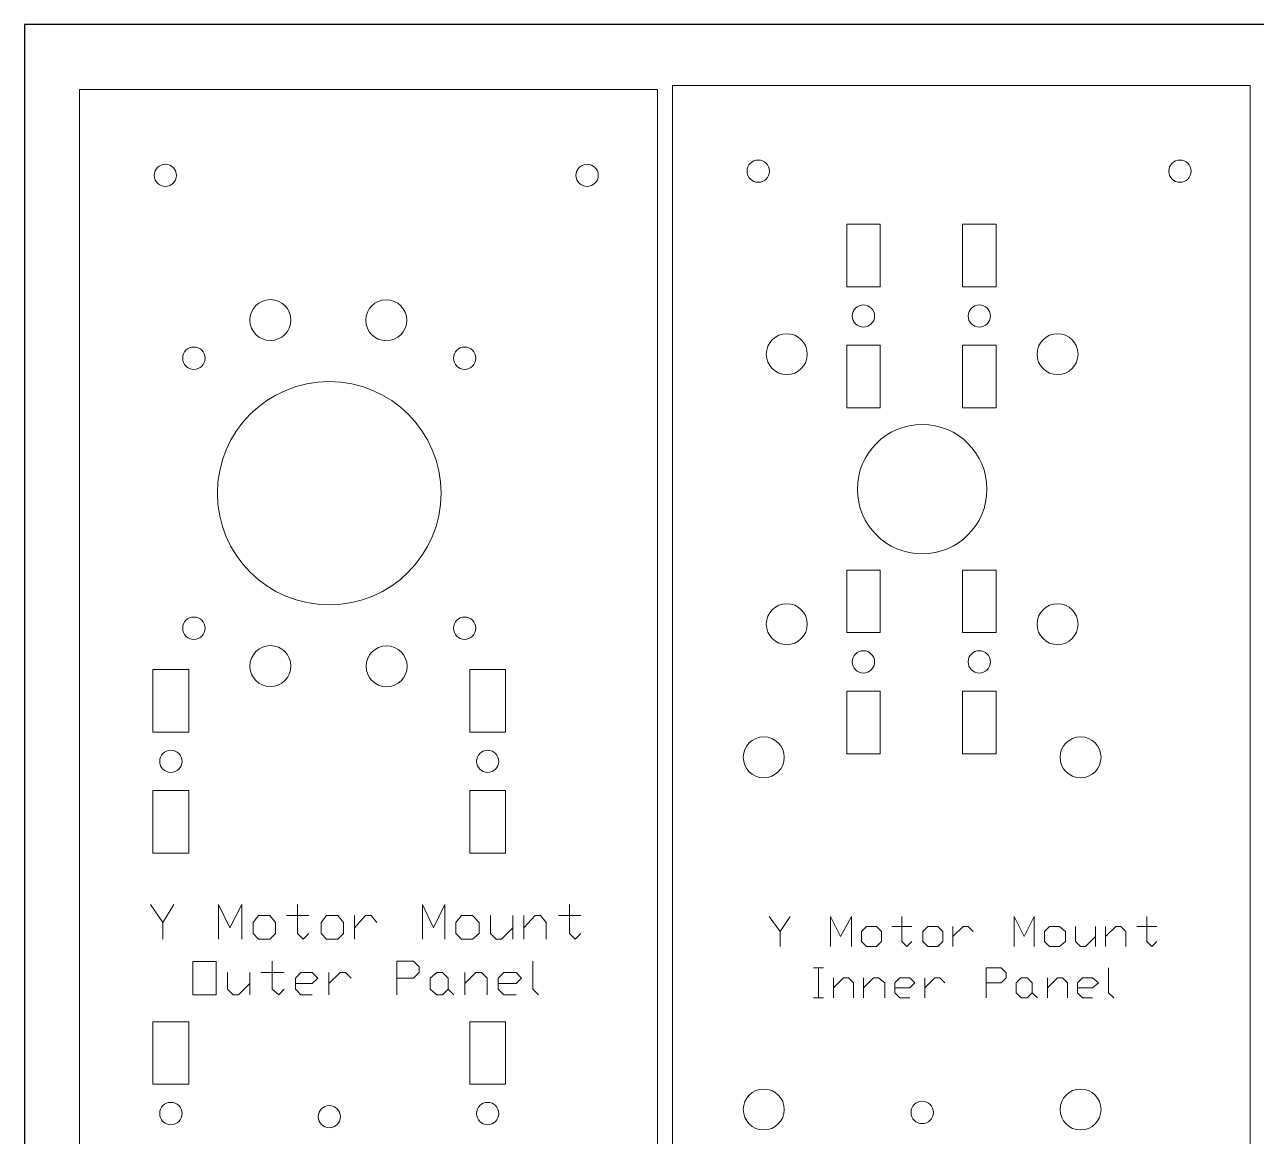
# Model space of a CAD drawing. Header units: inches. Extents: x -5.1 to 31.7, y -4.1 to 16.1.
# Drawn here: x -0.01 to 8.25, y 8.67 to 16.13 of the extents above; entities that cross this region are included whole.
import ezdxf

# ---------------------------------------------------------------- set-up
doc = ezdxf.new("R2010")
doc.units = ezdxf.units.IN
doc.header["$MEASUREMENT"] = 0
doc.layers.get('0').update_dxf_attribs({"linetype": 'CONTINUOUS', "true_color": 0xffffff})
doc.layers.add('CUT_SHEET_1', color=179, linetype='CONTINUOUS', true_color=0x131326)

# ---------------------------------------------------------------- blocks, each defined once
blk = doc.blocks.new('BORDER')
for p, q in [((24, 0), (0, 0)), ((0, 0), (0, -12))]:
    blk.add_line(p, q)

msp = doc.modelspace()

# ---------------------------------------------------------------- linework, layer by layer
at = {"layer": 'CUT_SHEET_1', "color": 3, "lineweight": 15, "true_color": 0x00ff00}
for p, q in [((0.3612, 5.2044), (0.3612, 15.6911)), ((0.3612, 15.6911), (4.2322, 15.6911)), ((4.2322, 15.6911), (4.2322, 5.2044)), ((4.3336, 5.2329), (4.3335, 15.7181)), ((4.3335, 15.7181), (8.2046, 15.7181)), ((8.2046, 15.7181), (8.2046, 5.2329))]:
    msp.add_line(p, q, dxfattribs=at)
at = {"layer": 'CUT_SHEET_1', "color": 1, "lineweight": 15, "true_color": 0xff0000}
for p, q in [((0.9358, 15.1914), (0.9358, 15.1914)), ((3.7613, 15.1914), (3.7613, 15.1914)), ((4.9082, 15.2195), (4.9082, 15.2195)), ((7.7337, 15.2195), (7.7336, 15.2195)), ((5.5007, 14.7889), (5.7246, 14.7889)), ((5.5007, 14.37), (5.5007, 14.7889)), ((5.7246, 14.7889), (5.7246, 14.37)), ((6.2773, 14.37), (6.2773, 14.7889)), ((6.2773, 14.7889), (6.5012, 14.7889)), ((6.5012, 14.7889), (6.5012, 14.37)), ((5.7246, 14.37), (5.5007, 14.37)), ((6.5012, 14.37), (6.2773, 14.37)), ((6.3893, 14.2486), (6.3893, 14.2486)), ((1.7767, 14.1463), (1.7767, 14.1463)), ((2.5533, 14.1455), (2.5533, 14.1455)), ((6.3143, 14.1738), (6.3143, 14.1738)), ((6.4642, 14.1737), (6.4642, 14.1738)), ((2.9411, 13.9657), (2.9411, 13.9657)), ((5.5007, 13.9774), (5.7246, 13.9774)), ((5.5007, 13.5586), (5.5007, 13.9774)), ((5.7246, 13.9774), (5.7246, 13.5586)), ((6.2773, 13.5586), (6.2773, 13.9774)), ((6.2773, 13.9774), (6.5012, 13.9774)), ((6.5012, 13.9774), (6.5012, 13.5586)), ((5.2369, 13.918), (5.2369, 13.918)), ((7.0509, 13.918), (7.0509, 13.918)), ((5.7246, 13.5586), (5.5007, 13.5586)), ((6.5012, 13.5586), (6.2773, 13.5586)), ((6.0065, 13.4463), (6.0065, 13.4463)), ((6.4407, 13.013), (6.4407, 13.013)), ((6.0064, 12.5797), (6.0065, 12.5797)), ((5.5007, 12.4704), (5.7246, 12.4704)), ((5.5007, 12.0515), (5.5007, 12.4704)), ((5.7246, 12.4704), (5.7246, 12.0515)), ((6.2773, 12.0515), (6.2773, 12.4704)), ((6.2773, 12.4704), (6.5012, 12.4704)), ((6.5012, 12.4704), (6.5012, 12.0515)), ((1.2021, 12.081), (1.2021, 12.081)), ((5.2369, 12.1081), (5.2369, 12.1081)), ((5.7246, 12.0515), (5.5007, 12.0515)), ((6.5012, 12.0515), (6.2773, 12.0515)), ((7.0509, 12.1081), (7.0509, 12.1081)), ((5.6127, 11.93), (5.6127, 11.93)), ((0.853, 11.8037), (1.0928, 11.8037)), ((0.853, 11.3849), (0.853, 11.8037)), ((1.0928, 11.8037), (1.0928, 11.3849)), ((1.7768, 11.827), (1.7768, 11.827)), ((2.9754, 11.8037), (3.2152, 11.8037)), ((2.9754, 11.3848), (2.9754, 11.8037)), ((3.2152, 11.8037), (3.2152, 11.3848)), ((6.3893, 11.7805), (6.3893, 11.7805)), ((5.5007, 11.6589), (5.7246, 11.6589)), ((5.5007, 11.2401), (5.5007, 11.6589)), ((5.7246, 11.6589), (5.7246, 11.2401)), ((6.2773, 11.2401), (6.2773, 11.659)), ((6.2773, 11.659), (6.5012, 11.659)), ((6.5012, 11.659), (6.5012, 11.2401)), ((1.0928, 11.3849), (0.853, 11.3849)), ((3.2152, 11.3848), (2.9754, 11.3848)), ((0.9729, 11.2634), (0.9729, 11.2634)), ((3.0953, 11.2634), (3.0953, 11.2634)), ((5.7246, 11.2401), (5.5007, 11.2401)), ((6.5012, 11.2401), (6.2773, 11.2401)), ((5.0827, 11.2156), (5.0827, 11.2156)), ((0.853, 10.9923), (1.0928, 10.9923)), ((0.853, 10.5734), (0.853, 10.9923)), ((1.0928, 10.9923), (1.0928, 10.5734)), ((2.9754, 10.9922), (3.2152, 10.9922)), ((2.9754, 10.5734), (2.9754, 10.9922)), ((3.2152, 10.9922), (3.2152, 10.5734)), ((1.0928, 10.5734), (0.853, 10.5734)), ((3.2152, 10.5734), (2.9754, 10.5734)), ((0.853, 9.4433), (1.0928, 9.4433)), ((0.853, 9.0244), (0.853, 9.4433)), ((1.0928, 9.4433), (1.0928, 9.0244)), ((2.9754, 9.4432), (3.2152, 9.4432)), ((2.9754, 9.0244), (2.9754, 9.4432)), ((3.2152, 9.4432), (3.2152, 9.0244)), ((1.0928, 9.0244), (0.853, 9.0244)), ((3.2152, 9.0244), (2.9754, 9.0244)), ((0.9729, 8.9029), (0.9729, 8.9029)), ((3.0953, 8.9029), (3.0953, 8.9029)), ((5.0827, 8.8551), (5.0827, 8.8551)), ((6.0069, 8.9102), (6.0069, 8.9102)), ((7.2051, 8.8551), (7.2051, 8.8551)), ((1.9596, 8.8072), (1.9596, 8.8072)), ((1.9596, 8.8069), (1.9596, 8.8069))]:
    msp.add_line(p, q, dxfattribs=at)
at = {"layer": 'CUT_SHEET_1', "color": 7, "lineweight": 15, "true_color": 0xffffff}
for p, q in [((0.8366, 10.2289), (0.9188, 10.1095)), ((0.9188, 10.1095), (0.9934, 10.2289)), ((1.2921, 9.9974), (1.2921, 10.2289)), ((1.2921, 10.2289), (1.3668, 10.0721)), ((1.3668, 10.0721), (1.4489, 10.2289)), ((1.4489, 10.2289), (1.4489, 9.9974)), ((1.5236, 10.1095), (1.5609, 10.1543)), ((1.5609, 10.1543), (1.6355, 10.1543)), ((1.6355, 10.1543), (1.6729, 10.1095)), ((1.7476, 10.1543), (1.8969, 10.1543)), ((1.8222, 10.2289), (1.8222, 10.0348)), ((1.9791, 10.1095), (2.0164, 10.1543)), ((2.0164, 10.1543), (2.091, 10.1543)), ((2.091, 10.1543), (2.1284, 10.1095)), ((2.203, 10.0721), (2.2777, 10.1543)), ((2.203, 9.9974), (2.203, 10.1543)), ((2.2777, 10.1543), (2.315, 10.1543)), ((2.315, 10.1543), (2.3524, 10.1095)), ((2.6585, 9.9974), (2.6585, 10.2289)), ((2.6585, 10.2289), (2.7332, 10.0721)), ((2.7332, 10.0721), (2.8078, 10.2289)), ((2.8078, 10.2289), (2.8078, 9.9974)), ((2.8825, 10.1095), (2.9199, 10.1543)), ((2.9199, 10.1543), (2.9945, 10.1543)), ((2.9945, 10.1543), (3.0393, 10.1095)), ((3.114, 10.1543), (3.114, 10.0348)), ((3.2633, 10.1543), (3.2633, 9.9974)), ((3.338, 10.0721), (3.4127, 10.1543)), ((3.338, 9.9974), (3.338, 10.1543)), ((3.4127, 10.1543), (3.45, 10.1543)), ((3.45, 10.1543), (3.4873, 10.1095)), ((3.5695, 10.1543), (3.7188, 10.1543)), ((3.6441, 10.2289), (3.6441, 10.0348)), ((0.9188, 10.1095), (0.9188, 9.9974)), ((1.5236, 10.0348), (1.5236, 10.1095)), ((1.6729, 10.1095), (1.6729, 10.0348)), ((1.9791, 10.0348), (1.9791, 10.1095)), ((2.1284, 10.1095), (2.1284, 10.0348)), ((2.8825, 10.0348), (2.8825, 10.1095)), ((3.0393, 10.1095), (3.0393, 10.0348)), ((3.1887, 9.9974), (3.2633, 10.0721)), ((3.4873, 10.1095), (3.4873, 9.9974)), ((4.9813, 10.1485), (5.0553, 10.0475)), ((5.0553, 10.0475), (5.1226, 10.1485)), ((5.3918, 9.9466), (5.3918, 10.1485)), ((5.3918, 10.1485), (5.4591, 10.0139)), ((5.4591, 10.0139), (5.5331, 10.1485)), ((5.5331, 10.1485), (5.5331, 9.9466)), ((5.6004, 10.0475), (5.634, 10.0812)), ((5.634, 10.0812), (5.7013, 10.0812)), ((5.7013, 10.0812), (5.735, 10.0475)), ((5.8023, 10.0812), (5.9369, 10.0812)), ((5.8696, 10.1485), (5.8696, 9.9802)), ((6.0109, 10.0475), (6.0445, 10.0812)), ((6.0445, 10.0812), (6.1118, 10.0812)), ((6.1118, 10.0812), (6.1455, 10.0475)), ((6.2128, 10.0139), (6.2801, 10.0812)), ((6.2128, 9.9466), (6.2128, 10.0812)), ((6.2801, 10.0812), (6.3137, 10.0812)), ((6.3137, 10.0812), (6.3474, 10.0475)), ((6.6233, 9.9466), (6.6233, 10.1485)), ((6.6233, 10.1485), (6.6906, 10.0139)), ((6.6906, 10.0139), (6.7579, 10.1485)), ((6.7579, 10.1485), (6.7579, 9.9466)), ((6.8252, 10.0475), (6.8589, 10.0812)), ((6.8589, 10.0812), (6.9261, 10.0812)), ((6.9261, 10.0812), (6.9665, 10.0475)), ((7.0338, 10.0812), (7.0338, 9.9802)), ((7.1684, 10.0812), (7.1684, 9.9466)), ((7.2357, 10.0139), (7.303, 10.0812)), ((7.2357, 9.9466), (7.2357, 10.0812)), ((7.303, 10.0812), (7.3366, 10.0812)), ((7.3366, 10.0812), (7.3703, 10.0475)), ((7.4443, 10.0812), (7.5789, 10.0812)), ((7.5116, 10.1485), (7.5116, 9.9802)), ((1.5609, 9.9974), (1.5236, 10.0348)), ((1.6355, 9.9974), (1.5609, 9.9974)), ((1.6729, 10.0348), (1.6355, 9.9974)), ((1.8222, 10.0348), (1.8596, 9.9974)), ((1.8596, 9.9974), (1.8969, 10.0348)), ((2.0164, 9.9974), (1.9791, 10.0348)), ((2.091, 9.9974), (2.0164, 9.9974)), ((2.1284, 10.0348), (2.091, 9.9974)), ((2.9199, 9.9974), (2.8825, 10.0348)), ((2.9945, 9.9974), (2.9199, 9.9974)), ((3.0393, 10.0348), (2.9945, 9.9974)), ((3.114, 10.0348), (3.1513, 9.9974)), ((3.1513, 9.9974), (3.1887, 9.9974)), ((3.6441, 10.0348), (3.6815, 9.9974)), ((3.6815, 9.9974), (3.7188, 10.0348)), ((5.0553, 10.0475), (5.0553, 9.9466)), ((5.6004, 9.9802), (5.6004, 10.0475)), ((5.735, 10.0475), (5.735, 9.9802)), ((6.0109, 9.9802), (6.0109, 10.0475)), ((6.1455, 10.0475), (6.1455, 9.9802)), ((6.8252, 9.9802), (6.8252, 10.0475)), ((6.9665, 10.0475), (6.9665, 9.9802)), ((7.1011, 9.9466), (7.1684, 10.0139)), ((7.3703, 10.0475), (7.3703, 9.9466)), ((5.634, 9.9466), (5.6004, 9.9802)), ((5.7013, 9.9466), (5.634, 9.9466)), ((5.735, 9.9802), (5.7013, 9.9466)), ((5.8696, 9.9802), (5.9032, 9.9466)), ((5.9032, 9.9466), (5.9369, 9.9802)), ((6.0445, 9.9466), (6.0109, 9.9802)), ((6.1118, 9.9466), (6.0445, 9.9466)), ((6.1455, 9.9802), (6.1118, 9.9466)), ((6.8589, 9.9466), (6.8252, 9.9802)), ((6.9261, 9.9466), (6.8589, 9.9466)), ((6.9665, 9.9802), (6.9261, 9.9466)), ((7.0338, 9.9802), (7.0675, 9.9466)), ((7.0675, 9.9466), (7.1011, 9.9466)), ((7.5116, 9.9802), (7.5452, 9.9466)), ((7.5452, 9.9466), (7.5789, 9.9802)), ((1.1204, 9.8481), (1.2772, 9.8481)), ((1.1204, 9.6241), (1.1204, 9.8481)), ((1.2772, 9.8481), (1.2772, 9.6241)), ((1.6505, 9.8482), (1.6505, 9.6615)), ((2.4868, 9.6241), (2.4868, 9.8482)), ((2.4868, 9.8482), (2.5988, 9.8482)), ((2.5988, 9.8482), (2.6361, 9.8108)), ((3.3978, 9.8482), (3.3978, 9.6615)), ((1.3518, 9.7735), (1.3518, 9.6615)), ((1.5011, 9.7735), (1.5011, 9.6241)), ((1.5758, 9.7735), (1.7327, 9.7735)), ((1.8446, 9.7735), (1.8073, 9.7361)), ((1.9193, 9.7735), (1.8446, 9.7735)), ((1.9567, 9.7361), (1.9193, 9.7735)), ((2.0313, 9.6988), (2.106, 9.7735)), ((2.0313, 9.6241), (2.0313, 9.7735)), ((2.106, 9.7735), (2.1433, 9.7735)), ((2.1433, 9.7735), (2.1806, 9.7361)), ((2.6361, 9.7735), (2.5988, 9.7361)), ((2.6361, 9.8108), (2.6361, 9.7735)), ((2.7108, 9.7361), (2.7556, 9.7735)), ((2.7556, 9.7735), (2.7929, 9.7735)), ((2.7929, 9.7735), (2.8303, 9.7361)), ((2.9422, 9.6988), (3.0169, 9.7735)), ((2.9422, 9.6241), (2.9422, 9.7735)), ((3.0169, 9.7735), (3.0542, 9.7735)), ((3.0542, 9.7735), (3.0916, 9.7361)), ((3.2036, 9.7735), (3.1663, 9.7361)), ((3.2858, 9.7735), (3.2036, 9.7735)), ((3.3231, 9.7361), (3.2858, 9.7735)), ((5.2773, 9.8053), (5.3447, 9.8053)), ((5.311, 9.8053), (5.311, 9.6034)), ((6.4349, 9.6034), (6.4349, 9.8053)), ((6.4349, 9.8053), (6.5358, 9.8053)), ((6.5358, 9.8053), (6.5695, 9.7716)), ((6.5695, 9.7716), (6.5695, 9.738)), ((7.2559, 9.8053), (7.2559, 9.637)), ((1.3518, 9.6615), (1.3891, 9.6241)), ((1.4265, 9.6241), (1.5011, 9.6988)), ((1.6505, 9.6615), (1.6953, 9.6241)), ((1.6953, 9.6241), (1.7327, 9.6615)), ((1.8073, 9.7361), (1.8073, 9.6615)), ((1.8073, 9.6988), (1.9193, 9.6988)), ((1.8073, 9.6615), (1.8446, 9.6241)), ((1.9193, 9.6988), (1.9567, 9.7361)), ((2.5988, 9.7361), (2.4868, 9.7361)), ((2.7108, 9.6615), (2.7108, 9.7361)), ((2.7556, 9.6241), (2.7108, 9.6615)), ((2.8303, 9.6615), (2.7929, 9.6241)), ((2.8302, 9.6615), (2.8676, 9.6241)), ((2.8303, 9.7361), (2.8303, 9.6615)), ((3.0916, 9.7361), (3.0916, 9.6241)), ((3.1663, 9.7361), (3.1663, 9.6615)), ((3.1663, 9.6988), (3.2858, 9.6988)), ((3.1663, 9.6615), (3.2036, 9.6241)), ((3.2858, 9.6988), (3.3231, 9.7361)), ((3.3978, 9.6615), (3.4351, 9.6241)), ((5.412, 9.6707), (5.4793, 9.738)), ((5.412, 9.6034), (5.412, 9.738)), ((5.4793, 9.738), (5.5129, 9.738)), ((5.5129, 9.738), (5.5466, 9.7043)), ((5.5466, 9.7043), (5.5466, 9.6034)), ((5.6138, 9.6707), (5.6811, 9.738)), ((5.6138, 9.6034), (5.6138, 9.738)), ((5.6811, 9.738), (5.7148, 9.738)), ((5.7148, 9.738), (5.7552, 9.7043)), ((5.7552, 9.7043), (5.7552, 9.6034)), ((5.8561, 9.738), (5.8225, 9.7043)), ((5.8225, 9.7043), (5.8225, 9.637)), ((5.8225, 9.6707), (5.9234, 9.6707)), ((5.9234, 9.738), (5.8561, 9.738)), ((5.9571, 9.7043), (5.9234, 9.738)), ((5.9234, 9.6707), (5.9571, 9.7043)), ((6.0244, 9.6707), (6.0916, 9.738)), ((6.0244, 9.6034), (6.0244, 9.738)), ((6.0916, 9.738), (6.1253, 9.738)), ((6.1253, 9.738), (6.1589, 9.7043)), ((6.5358, 9.7043), (6.4349, 9.7043)), ((6.5695, 9.738), (6.5358, 9.7043)), ((6.6368, 9.7043), (6.6704, 9.738)), ((6.6368, 9.637), (6.6368, 9.7043)), ((6.6704, 9.738), (6.7108, 9.738)), ((6.7108, 9.738), (6.7445, 9.7043)), ((6.7445, 9.7043), (6.7445, 9.637)), ((6.8454, 9.6707), (6.9127, 9.738)), ((6.8454, 9.6034), (6.8454, 9.738)), ((6.9127, 9.738), (6.9463, 9.738)), ((6.9463, 9.738), (6.9799, 9.7043)), ((6.9799, 9.7043), (6.9799, 9.6034)), ((7.0809, 9.738), (7.0473, 9.7043)), ((7.0473, 9.7043), (7.0473, 9.637)), ((7.0473, 9.6707), (7.1482, 9.6707)), ((7.1482, 9.738), (7.0809, 9.738)), ((7.1886, 9.7043), (7.1482, 9.738)), ((7.1482, 9.6707), (7.1886, 9.7043)), ((1.2772, 9.6241), (1.1204, 9.6241)), ((1.3891, 9.6241), (1.4265, 9.6241)), ((1.8446, 9.6241), (1.9193, 9.6241)), ((2.7929, 9.6241), (2.7556, 9.6241)), ((3.2036, 9.6241), (3.2858, 9.6241)), ((5.2773, 9.6034), (5.3447, 9.6034)), ((5.8225, 9.637), (5.8561, 9.6034)), ((5.8561, 9.6034), (5.9234, 9.6034)), ((6.6704, 9.6034), (6.6368, 9.637)), ((6.7108, 9.6034), (6.6704, 9.6034)), ((6.7445, 9.637), (6.7108, 9.6034)), ((6.7445, 9.637), (6.7781, 9.6034)), ((7.0473, 9.637), (7.0809, 9.6034)), ((7.0809, 9.6034), (7.1482, 9.6034)), ((7.2559, 9.637), (7.2895, 9.6034))]:
    msp.add_line(p, q, dxfattribs=at)
at = {"layer": 'CUT_SHEET_1', "color": 1, "lineweight": 15, "true_color": 0xff0000}
for points, degree in [([(0.9358, 15.1914), (0.8945, 15.1914), (0.861, 15.158), (0.8609, 15.1167)], 3), ([(1.0108, 15.1167), (1.0107, 15.158), (0.9772, 15.1914), (0.9358, 15.1914)], 3), ([(3.7613, 15.1914), (3.72, 15.1914), (3.6864, 15.158), (3.6863, 15.1167)], 3), ([(3.8363, 15.1167), (3.8362, 15.158), (3.8026, 15.1914), (3.7613, 15.1914)], 3), ([(4.9082, 15.2195), (4.8669, 15.2196), (4.8333, 15.1862), (4.8332, 15.1449)], 3), ([(4.9831, 15.1449), (4.9831, 15.1862), (4.9495, 15.2196), (4.9082, 15.2195)], 3), ([(7.7336, 15.2195), (7.6923, 15.2196), (7.6588, 15.1862), (7.6587, 15.1449)], 3), ([(7.8086, 15.1449), (7.8085, 15.1862), (7.775, 15.2196), (7.7337, 15.2195)], 3), ([(0.8609, 15.1167), (0.861, 15.0754), (0.8945, 15.042), (0.9358, 15.0421)], 3), ([(0.9358, 15.0421), (0.9771, 15.042), (1.0107, 15.0754), (1.0108, 15.1167)], 3), ([(3.6863, 15.1167), (3.6864, 15.0754), (3.72, 15.042), (3.7613, 15.0421)], 3), ([(3.7613, 15.0421), (3.8026, 15.042), (3.8362, 15.0754), (3.8363, 15.1167)], 3), ([(4.8332, 15.1449), (4.8333, 15.1036), (4.8669, 15.0702), (4.9082, 15.0703)], 3), ([(4.9082, 15.0703), (4.9495, 15.0702), (4.983, 15.1036), (4.9831, 15.1449)], 3), ([(7.6587, 15.1449), (7.6588, 15.1036), (7.6924, 15.0702), (7.7336, 15.0703)], 3), ([(7.7336, 15.0703), (7.7749, 15.0702), (7.8085, 15.1036), (7.8086, 15.1449)], 3), ([(1.6393, 14.2834), (1.5635, 14.2835), (1.502, 14.2221), (1.5019, 14.1463)], 3), ([(1.7767, 14.1463), (1.7766, 14.2221), (1.7151, 14.2835), (1.6393, 14.2834)], 3), ([(2.4158, 14.2826), (2.34, 14.2827), (2.2785, 14.2213), (2.2784, 14.1455)], 3), ([(2.5533, 14.1455), (2.5532, 14.2213), (2.4916, 14.2827), (2.4158, 14.2826)], 3), ([(5.6127, 14.2486), (5.5713, 14.2486), (5.5378, 14.2151), (5.5377, 14.1738)], 3), ([(5.6876, 14.1737), (5.6876, 14.2151), (5.6541, 14.2486), (5.6127, 14.2486)], 3), ([(5.6127, 14.2486), (5.6127, 14.2486), (5.6127, 14.2486)], 2), ([(6.3893, 14.2486), (6.3479, 14.2486), (6.3144, 14.2151), (6.3143, 14.1738)], 3), ([(6.4642, 14.1738), (6.4642, 14.2151), (6.4306, 14.2486), (6.3893, 14.2486)], 3), ([(1.5019, 14.1463), (1.5019, 14.0705), (1.5635, 14.0091), (1.6393, 14.0092)], 3), ([(1.6393, 14.0092), (1.7151, 14.0091), (1.7766, 14.0705), (1.7767, 14.1463)], 3), ([(2.2784, 14.1455), (2.2785, 14.0697), (2.34, 14.0083), (2.4158, 14.0084)], 3), ([(2.4158, 14.0084), (2.4916, 14.0083), (2.5532, 14.0697), (2.5533, 14.1455)], 3), ([(5.5377, 14.1738), (5.5377, 14.1737), (5.5377, 14.1737)], 2), ([(5.5377, 14.1737), (5.5378, 14.1324), (5.5713, 14.0989), (5.6127, 14.0989)], 3), ([(5.6127, 14.0989), (5.654, 14.0989), (5.6876, 14.1324), (5.6876, 14.1737)], 3), ([(6.3143, 14.1738), (6.3143, 14.1324), (6.3479, 14.0989), (6.3893, 14.0989)], 3), ([(6.3893, 14.0989), (6.4306, 14.0989), (6.4642, 14.1324), (6.4642, 14.1737)], 3), ([(5.0995, 14.0551), (5.0237, 14.0552), (4.9621, 13.9938), (4.9621, 13.918)], 3), ([(5.2369, 13.918), (5.2368, 13.9938), (5.1753, 14.0552), (5.0995, 14.0551)], 3), ([(6.3893, 14.0989), (6.3893, 14.0989), (6.3893, 14.0989)], 2), ([(6.9135, 14.0551), (6.8377, 14.0552), (6.7761, 13.9938), (6.776, 13.918)], 3), ([(7.0509, 13.918), (7.0508, 13.9938), (6.9893, 14.0552), (6.9135, 14.0551)], 3), ([(1.1271, 13.9657), (1.0857, 13.9658), (1.0522, 13.9323), (1.0522, 13.8909)], 3), ([(1.2021, 13.8909), (1.202, 13.9323), (1.1685, 13.9658), (1.1271, 13.9657)], 3), ([(1.1271, 13.9657), (1.1271, 13.9657), (1.1271, 13.9657), (1.1271, 13.9657)], 3), ([(2.9411, 13.9657), (2.8997, 13.9658), (2.8661, 13.9323), (2.8661, 13.8909)], 3), ([(3.016, 13.8909), (3.016, 13.9323), (2.9824, 13.9658), (2.9411, 13.9657)], 3), ([(1.0522, 13.8909), (1.0522, 13.8496), (1.0858, 13.8161), (1.1271, 13.8162)], 3), ([(1.1271, 13.8162), (1.1684, 13.8161), (1.202, 13.8496), (1.2021, 13.8909)], 3), ([(2.8661, 13.8909), (2.8662, 13.8496), (2.8997, 13.8161), (2.9411, 13.8162)], 3), ([(2.9411, 13.8162), (2.9824, 13.8161), (3.016, 13.8496), (3.016, 13.8909)], 3), ([(4.9621, 13.918), (4.9621, 13.8422), (5.0237, 13.7808), (5.0995, 13.7809)], 3), ([(5.0995, 13.7809), (5.1753, 13.7808), (5.2368, 13.8422), (5.2369, 13.918)], 3), ([(6.776, 13.918), (6.7761, 13.8422), (6.8377, 13.7808), (6.9135, 13.7809)], 3), ([(6.9135, 13.7809), (6.9893, 13.7808), (7.0508, 13.8422), (7.0509, 13.918)], 3), ([(2.0341, 13.7339), (1.6206, 13.7344), (1.285, 13.3996), (1.2845, 12.9861)], 3), ([(2.7836, 12.986), (2.7832, 13.3995), (2.4476, 13.7343), (2.0341, 13.7339)], 3), ([(2.0341, 13.7339), (2.0341, 13.7339), (2.0341, 13.7339), (2.0341, 13.7339)], 3), ([(6.0065, 13.4463), (5.7669, 13.4466), (5.5725, 13.2526), (5.5722, 13.0131)], 3), ([(6.4407, 13.013), (6.4404, 13.2526), (6.246, 13.4466), (6.0065, 13.4463)], 3), ([(1.2845, 12.9861), (1.2845, 12.9861), (1.2845, 12.9861), (1.2845, 12.986)], 3), ([(1.2845, 12.986), (1.285, 12.5725), (1.6206, 12.2377), (2.0341, 12.2381)], 3), ([(2.0341, 12.2381), (2.4476, 12.2377), (2.7832, 12.5725), (2.7836, 12.986)], 3), ([(5.5722, 13.0131), (5.5722, 13.013), (5.5722, 13.013)], 2), ([(5.5722, 13.013), (5.5725, 12.7735), (5.7669, 12.5795), (6.0064, 12.5797)], 3), ([(6.0065, 12.5797), (6.246, 12.5795), (6.4404, 12.7735), (6.4407, 13.013)], 3), ([(5.0995, 12.2452), (5.0237, 12.2453), (4.9621, 12.1839), (4.9621, 12.1081)], 3), ([(5.2369, 12.1081), (5.2368, 12.1839), (5.1753, 12.2453), (5.0995, 12.2452)], 3), ([(6.9135, 12.2452), (6.8377, 12.2453), (6.7761, 12.1839), (6.776, 12.1081)], 3), ([(7.0509, 12.1081), (7.0508, 12.1839), (6.9893, 12.2453), (6.9135, 12.2452)], 3), ([(1.1271, 12.1558), (1.0857, 12.1559), (1.0522, 12.1224), (1.0522, 12.081)], 3), ([(1.2021, 12.081), (1.202, 12.1224), (1.1684, 12.1559), (1.1271, 12.1558)], 3), ([(2.9411, 12.1558), (2.8997, 12.1559), (2.8661, 12.1224), (2.8661, 12.081)], 3), ([(3.016, 12.081), (3.016, 12.1224), (2.9824, 12.1559), (2.9411, 12.1558)], 3), ([(1.0522, 12.081), (1.0522, 12.0397), (1.0857, 12.0062), (1.1271, 12.0063)], 3), ([(1.1271, 12.0063), (1.1684, 12.0062), (1.202, 12.0397), (1.2021, 12.081)], 3), ([(2.8661, 12.081), (2.8661, 12.0397), (2.8997, 12.0062), (2.9411, 12.0062)], 3), ([(2.9411, 12.0062), (2.9824, 12.0062), (3.016, 12.0397), (3.016, 12.081)], 3), ([(4.9621, 12.1081), (4.9621, 12.0323), (5.0237, 11.9709), (5.0995, 11.971)], 3), ([(5.0995, 11.971), (5.1753, 11.9709), (5.2368, 12.0323), (5.2369, 12.1081)], 3), ([(6.776, 12.1081), (6.7761, 12.0323), (6.8377, 11.9709), (6.9135, 11.971)], 3), ([(6.9135, 11.971), (6.9893, 11.9709), (7.0508, 12.0323), (7.0509, 12.1081)], 3), ([(1.6394, 11.9641), (1.5636, 11.9642), (1.5021, 11.9028), (1.502, 11.827)], 3), ([(1.7768, 11.827), (1.7768, 11.9028), (1.7152, 11.9642), (1.6394, 11.9641)], 3), ([(2.4184, 11.9628), (2.3426, 11.9629), (2.2811, 11.9015), (2.281, 11.8257)], 3), ([(2.5558, 11.8257), (2.5557, 11.9015), (2.4942, 11.9629), (2.4184, 11.9628)], 3), ([(5.6127, 11.93), (5.5713, 11.9301), (5.5378, 11.8966), (5.5377, 11.8552)], 3), ([(5.6876, 11.8552), (5.6876, 11.8966), (5.654, 11.9301), (5.6127, 11.93)], 3), ([(6.3893, 11.9301), (6.3479, 11.9301), (6.3143, 11.8966), (6.3143, 11.8553)], 3), ([(6.4642, 11.8553), (6.4642, 11.8966), (6.4306, 11.9301), (6.3893, 11.9301)], 3), ([(1.502, 11.827), (1.5021, 11.7512), (1.5636, 11.6898), (1.6394, 11.6899)], 3), ([(1.6394, 11.6899), (1.7152, 11.6898), (1.7768, 11.7512), (1.7768, 11.827)], 3), ([(2.281, 11.8257), (2.2811, 11.7499), (2.3426, 11.6885), (2.4184, 11.6886)], 3), ([(2.4184, 11.6886), (2.4942, 11.6885), (2.5557, 11.7499), (2.5558, 11.8257)], 3), ([(5.5377, 11.8552), (5.5378, 11.8139), (5.5713, 11.7804), (5.6127, 11.7804)], 3), ([(5.6127, 11.7804), (5.654, 11.7804), (5.6876, 11.8139), (5.6876, 11.8552)], 3), ([(6.3143, 11.8553), (6.3143, 11.8139), (6.3479, 11.7804), (6.3893, 11.7805)], 3), ([(6.3893, 11.7805), (6.4306, 11.7804), (6.4642, 11.8139), (6.4642, 11.8553)], 3), ([(4.9452, 11.3527), (4.8694, 11.3528), (4.8079, 11.2914), (4.8078, 11.2156)], 3), ([(5.0827, 11.2156), (5.0826, 11.2914), (5.0211, 11.3528), (4.9452, 11.3527)], 3), ([(7.0677, 11.3527), (6.9919, 11.3528), (6.9303, 11.2914), (6.9302, 11.2156)], 3), ([(7.2051, 11.2156), (7.205, 11.2914), (7.1435, 11.3528), (7.0677, 11.3527)], 3), ([(0.9729, 11.2634), (0.9315, 11.2634), (0.898, 11.2299), (0.8979, 11.1886)], 3), ([(1.0479, 11.1886), (1.0478, 11.2299), (1.0142, 11.2634), (0.9729, 11.2634)], 3), ([(3.0953, 11.2634), (3.0539, 11.2634), (3.0204, 11.2299), (3.0203, 11.1885)], 3), ([(3.1702, 11.1885), (3.1702, 11.2299), (3.1366, 11.2634), (3.0953, 11.2634)], 3), ([(0.8979, 11.1886), (0.898, 11.1472), (0.9315, 11.1137), (0.9729, 11.1138)], 3), ([(0.9729, 11.1138), (1.0142, 11.1137), (1.0478, 11.1472), (1.0479, 11.1886)], 3), ([(3.0203, 11.1885), (3.0204, 11.1472), (3.0539, 11.1137), (3.0953, 11.1137)], 3), ([(3.0953, 11.1137), (3.1366, 11.1137), (3.1702, 11.1472), (3.1702, 11.1885)], 3), ([(4.8078, 11.2156), (4.8079, 11.1398), (4.8694, 11.0784), (4.9452, 11.0785)], 3), ([(4.9452, 11.0785), (5.021, 11.0784), (5.0826, 11.1398), (5.0827, 11.2156)], 3), ([(6.9302, 11.2156), (6.9303, 11.1398), (6.9919, 11.0784), (7.0677, 11.0784)], 3), ([(7.0677, 11.0784), (7.1435, 11.0784), (7.205, 11.1398), (7.2051, 11.2155)], 3), ([(7.2051, 11.2155), (7.2051, 11.2156), (7.2051, 11.2156), (7.2051, 11.2156)], 3), ([(4.9452, 8.9923), (4.8694, 8.9923), (4.8079, 8.931), (4.8078, 8.8551)], 3), ([(5.0827, 8.8551), (5.0826, 8.931), (5.0211, 8.9923), (4.9452, 8.9923)], 3), ([(7.0677, 8.9923), (6.9919, 8.9923), (6.9303, 8.931), (6.9303, 8.8551)], 3), ([(7.2051, 8.8551), (7.205, 8.931), (7.1435, 8.9923), (7.0677, 8.9923)], 3), ([(0.9729, 8.9029), (0.9315, 8.903), (0.898, 8.8695), (0.8979, 8.8281)], 3), ([(1.0479, 8.8281), (1.0478, 8.8695), (1.0142, 8.903), (0.9729, 8.9029)], 3), ([(2.0345, 8.882), (1.9932, 8.8821), (1.9596, 8.8486), (1.9596, 8.8072)], 3), ([(2.0345, 8.8817), (1.9932, 8.8817), (1.9596, 8.8482), (1.9596, 8.8069)], 3), ([(2.1095, 8.8072), (2.1095, 8.8486), (2.0759, 8.8821), (2.0345, 8.882)], 3), ([(2.0345, 8.882), (2.0345, 8.882), (2.0345, 8.882)], 2), ([(2.1095, 8.8069), (2.1095, 8.8482), (2.0759, 8.8817), (2.0345, 8.8817)], 3), ([(2.0345, 8.8817), (2.0345, 8.8817), (2.0345, 8.8817)], 2), ([(3.0953, 8.9029), (3.0539, 8.9029), (3.0204, 8.8694), (3.0203, 8.8281)], 3), ([(3.1702, 8.8281), (3.1702, 8.8695), (3.1366, 8.9029), (3.0953, 8.9029)], 3), ([(4.8078, 8.8551), (4.8079, 8.7793), (4.8694, 8.7179), (4.9452, 8.718)], 3), ([(4.9452, 8.718), (5.0211, 8.7179), (5.0826, 8.7793), (5.0827, 8.8551)], 3), ([(6.0069, 8.9102), (5.9655, 8.9102), (5.932, 8.8767), (5.9319, 8.8354)], 3), ([(5.9319, 8.8354), (5.932, 8.794), (5.9655, 8.7605), (6.0069, 8.7606)], 3), ([(6.0819, 8.8354), (6.0818, 8.8767), (6.0483, 8.9102), (6.0069, 8.9102)], 3), ([(6.0069, 8.7606), (6.0482, 8.7605), (6.0818, 8.794), (6.0819, 8.8354)], 3), ([(6.9303, 8.8551), (6.9303, 8.7793), (6.9919, 8.7179), (7.0677, 8.718)], 3), ([(7.0677, 8.718), (7.1435, 8.7179), (7.205, 8.7793), (7.2051, 8.8551)], 3), ([(0.8979, 8.8281), (0.898, 8.7868), (0.9315, 8.7533), (0.9729, 8.7533)], 3), ([(0.9729, 8.7533), (1.0142, 8.7533), (1.0478, 8.7868), (1.0479, 8.8281)], 3), ([(1.9596, 8.8072), (1.9596, 8.7659), (1.9932, 8.7324), (2.0345, 8.7324)], 3), ([(1.9596, 8.8069), (1.9596, 8.7655), (1.9932, 8.7321), (2.0345, 8.7321)], 3), ([(2.0345, 8.7324), (2.0759, 8.7324), (2.1095, 8.7659), (2.1095, 8.8072)], 3), ([(2.0345, 8.7321), (2.0759, 8.732), (2.1095, 8.7655), (2.1095, 8.8069)], 3), ([(3.0203, 8.8281), (3.0204, 8.7867), (3.0539, 8.7533), (3.0953, 8.7533)], 3), ([(3.0953, 8.7533), (3.1366, 8.7532), (3.1702, 8.7867), (3.1702, 8.8281)], 3)]:
    msp.add_open_spline(points, degree=degree, dxfattribs=at)

# ---------------------------------------------------------------- block references
msp.add_blockref('BORDER', (-0.007, 16.1269))

doc.saveas('drawing.dxf')
